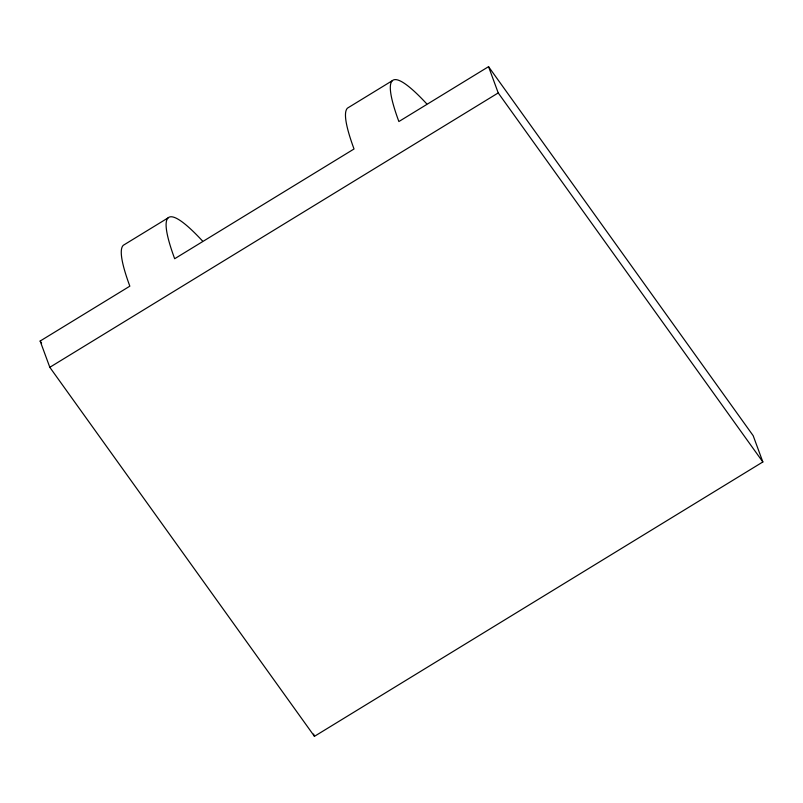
<?xml version="1.0" encoding="UTF-8"?>
<svg xmlns="http://www.w3.org/2000/svg" width="803" height="803" viewBox="0 0 803 803"><rect width="100%" height="100%" fill="white"/><g stroke="black" fill="none" stroke-linecap="round" stroke-linejoin="round"><path stroke-width="1.2" d="M168.239 217.794L123.401 245.226A264.779 31.949 58.5 0 0 129.835 286.169L40.15 341.044L49.816 367.302L314.445 736.331L762.85 461.956L753.184 435.698L488.555 66.669L398.88 121.544A264.779 31.949 58.5 0 1 426.724 103.828M392.446 80.601L347.609 108.044A264.779 31.949 58.5 0 0 354.033 148.977L174.673 258.727A264.779 31.949 58.5 0 1 202.527 241.01M49.816 367.302L498.221 92.927L488.555 66.669M498.221 92.927L762.85 461.956M40.15 341.044L41.615 343.082M313.602 734.052L314.445 736.331"/></g></svg>
